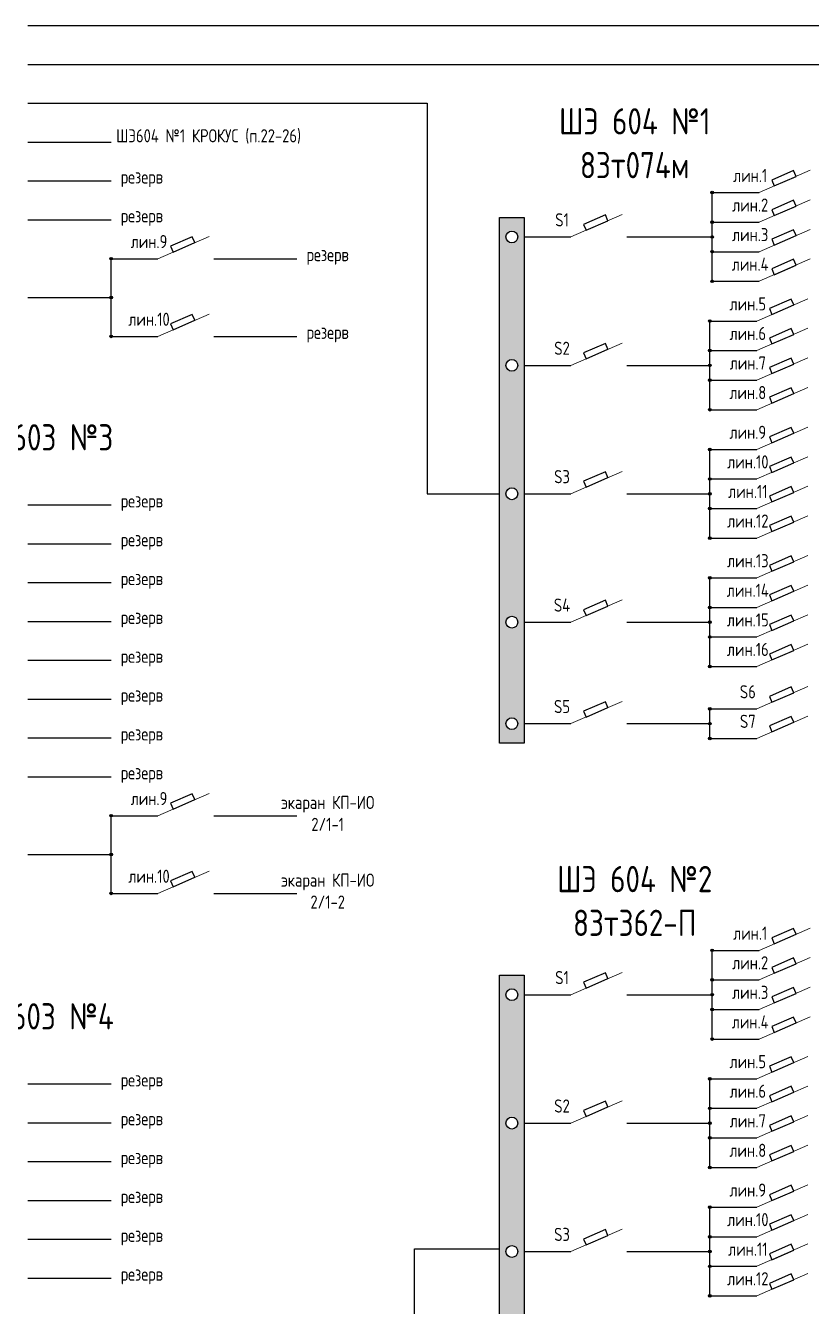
# Model space of a CAD drawing. Header units: millimetres. Extents: x 478 to 775, y 525 to 945.
# Drawn here: x 591.6 to 636.5, y 754 to 827.2 of the extents above; entities that cross this region are included whole.
import ezdxf

# ---------------------------------------------------------------- set-up
doc = ezdxf.new("R2010")
doc.units = ezdxf.units.MM
doc.header["$LTSCALE"] = 0.1

msp = doc.modelspace()

# ---------------------------------------------------------------- hatches: boundary and pattern name
h = msp.add_hatch(color=256)
h.paths.add_polyline_path([(630.863, 817.642), (630.788, 817.642), (630.788, 817.567, 0.414214)], flags=17)
h.paths.add_polyline_path([(630.712, 817.642, 0.414214), (630.788, 817.567), (630.788, 817.642), (630.863, 817.642, 1)])
h = msp.add_hatch(color=256)
h.paths.add_polyline_path([(618.64, 786.199), (620.036, 786.199), (620.036, 816.228), (618.64, 816.228)])
h.paths.add_polyline_path([(618.999, 800.444, -1), (619.677, 800.444, -1)], flags=16)
h.paths.add_polyline_path([(619.677, 793.111, -1), (618.999, 793.111, -1)], flags=16)
h.paths.add_polyline_path([(618.999, 807.777, -1), (619.677, 807.777, -1)], flags=16)
h.paths.add_polyline_path([(619.677, 787.317, -1), (618.999, 787.317, -1)], flags=16)
h.paths.add_polyline_path([(618.999, 815.11, -1), (619.677, 815.11, -1)], flags=16)
h = msp.add_hatch(color=256)
h.paths.add_polyline_path([(630.863, 815.954), (630.788, 815.954), (630.788, 815.879, 0.414214)], flags=17)
h.paths.add_polyline_path([(630.712, 815.954, 0.414214), (630.788, 815.879), (630.788, 815.954), (630.863, 815.954, 1)])
h = msp.add_hatch(color=256)
h.paths.add_polyline_path([(630.863, 815.11), (630.788, 815.11), (630.788, 815.034, 0.414214)], flags=17)
h.paths.add_polyline_path([(630.712, 815.11, 0.414214), (630.788, 815.034), (630.788, 815.11), (630.863, 815.11, 1)])
h = msp.add_hatch(color=256)
h.paths.add_polyline_path([(630.863, 814.266), (630.788, 814.266), (630.788, 814.19, 0.414214)], flags=17)
h.paths.add_polyline_path([(630.712, 814.266, 0.414214), (630.788, 814.19), (630.788, 814.266), (630.863, 814.266, 1)])
h = msp.add_hatch(color=256)
h.paths.add_polyline_path([(596.512, 813.869), (596.436, 813.869), (596.436, 813.793, 0.414214)], flags=17)
h.paths.add_polyline_path([(596.361, 813.869, 0.414214), (596.436, 813.793), (596.436, 813.869), (596.512, 813.869, 1)])
h = msp.add_hatch(color=256)
h.paths.add_polyline_path([(630.863, 812.577), (630.788, 812.577), (630.788, 812.502, 0.414214)], flags=17)
h.paths.add_polyline_path([(630.712, 812.577, 0.414214), (630.788, 812.502), (630.788, 812.577), (630.863, 812.577, 1)])
h = msp.add_hatch(color=256)
h.paths.add_polyline_path([(596.512, 811.651), (596.436, 811.651), (596.436, 811.575, 0.414214)], flags=17)
h.paths.add_polyline_path([(596.361, 811.651, 0.414214), (596.436, 811.575), (596.436, 811.651), (596.512, 811.651, 1)])
h = msp.add_hatch(color=256)
h.paths.add_polyline_path([(630.73, 810.309), (630.654, 810.309), (630.654, 810.234, 0.414214)], flags=17)
h.paths.add_polyline_path([(630.579, 810.309, 0.414214), (630.654, 810.234), (630.654, 810.309), (630.73, 810.309, 1)])
h = msp.add_hatch(color=256)
h.paths.add_polyline_path([(596.512, 809.432), (596.436, 809.432), (596.436, 809.357, 0.414214)], flags=17)
h.paths.add_polyline_path([(596.361, 809.432, 0.414214), (596.436, 809.357), (596.436, 809.432), (596.512, 809.432, 1)])
h = msp.add_hatch(color=256)
h.paths.add_polyline_path([(630.73, 808.621), (630.654, 808.621), (630.654, 808.546, 0.414214)], flags=17)
h.paths.add_polyline_path([(630.579, 808.621, 0.414214), (630.654, 808.546), (630.654, 808.621), (630.73, 808.621, 1)])
h = msp.add_hatch(color=256)
h.paths.add_polyline_path([(630.73, 807.777), (630.654, 807.777), (630.654, 807.701, 0.414214)], flags=17)
h.paths.add_polyline_path([(630.579, 807.777, 0.414214), (630.654, 807.701), (630.654, 807.777), (630.73, 807.777, 1)])
h = msp.add_hatch(color=256)
h.paths.add_polyline_path([(630.73, 806.933), (630.654, 806.933), (630.654, 806.857, 0.414214)], flags=17)
h.paths.add_polyline_path([(630.579, 806.933, 0.414214), (630.654, 806.857), (630.654, 806.933), (630.73, 806.933, 1)])
h = msp.add_hatch(color=256)
h.paths.add_polyline_path([(630.73, 805.244), (630.654, 805.244), (630.654, 805.169, 0.414214)], flags=17)
h.paths.add_polyline_path([(630.579, 805.244, 0.414214), (630.654, 805.169), (630.654, 805.244), (630.73, 805.244, 1)])
h = msp.add_hatch(color=256)
h.paths.add_polyline_path([(630.73, 802.976), (630.654, 802.976), (630.654, 802.901, 0.414214)], flags=17)
h.paths.add_polyline_path([(630.579, 802.976, 0.414214), (630.654, 802.901), (630.654, 802.976), (630.73, 802.976, 1)])
h = msp.add_hatch(color=256)
h.paths.add_polyline_path([(630.73, 801.288), (630.654, 801.288), (630.654, 801.212, 0.414214)], flags=17)
h.paths.add_polyline_path([(630.579, 801.288, 0.414214), (630.654, 801.212), (630.654, 801.288), (630.73, 801.288, 1)])
h = msp.add_hatch(color=256)
h.paths.add_polyline_path([(630.73, 800.444), (630.654, 800.444), (630.654, 800.368, 0.414214)], flags=17)
h.paths.add_polyline_path([(630.579, 800.444, 0.414214), (630.654, 800.368), (630.654, 800.444), (630.73, 800.444, 1)])
h = msp.add_hatch(color=256)
h.paths.add_polyline_path([(630.73, 799.599), (630.654, 799.599), (630.654, 799.524, 0.414214)], flags=17)
h.paths.add_polyline_path([(630.579, 799.599, 0.414214), (630.654, 799.524), (630.654, 799.599), (630.73, 799.599, 1)])
h = msp.add_hatch(color=256)
h.paths.add_polyline_path([(630.73, 797.911), (630.654, 797.911), (630.654, 797.836, 0.414214)], flags=17)
h.paths.add_polyline_path([(630.579, 797.911, 0.414214), (630.654, 797.836), (630.654, 797.911), (630.73, 797.911, 1)])
h = msp.add_hatch(color=256)
h.paths.add_polyline_path([(630.73, 795.643), (630.654, 795.643), (630.654, 795.568, 0.414214)], flags=17)
h.paths.add_polyline_path([(630.579, 795.643, 0.414214), (630.654, 795.568), (630.654, 795.643), (630.73, 795.643, 1)])
h = msp.add_hatch(color=256)
h.paths.add_polyline_path([(630.73, 793.955), (630.654, 793.955), (630.654, 793.879, 0.414214)], flags=17)
h.paths.add_polyline_path([(630.579, 793.955, 0.414214), (630.654, 793.879), (630.654, 793.955), (630.73, 793.955, 1)])
h = msp.add_hatch(color=256)
h.paths.add_polyline_path([(630.73, 793.111), (630.654, 793.111), (630.654, 793.035, 0.414214)], flags=17)
h.paths.add_polyline_path([(630.579, 793.111, 0.414214), (630.654, 793.035), (630.654, 793.111), (630.73, 793.111, 1)])
h = msp.add_hatch(color=256)
h.paths.add_polyline_path([(630.73, 792.266), (630.654, 792.266), (630.654, 792.191, 0.414214)], flags=17)
h.paths.add_polyline_path([(630.579, 792.266, 0.414214), (630.654, 792.191), (630.654, 792.266), (630.73, 792.266, 1)])
h = msp.add_hatch(color=256)
h.paths.add_polyline_path([(630.73, 790.578), (630.654, 790.578), (630.654, 790.503, 0.414214)], flags=17)
h.paths.add_polyline_path([(630.579, 790.578, 0.414214), (630.654, 790.503), (630.654, 790.578), (630.73, 790.578, 1)])
h = msp.add_hatch(color=256)
h.paths.add_polyline_path([(630.73, 788.161), (630.654, 788.161), (630.654, 788.086, 0.414214)], flags=17)
h.paths.add_polyline_path([(630.579, 788.161, 0.414214), (630.654, 788.086), (630.654, 788.161), (630.73, 788.161, 1)])
h = msp.add_hatch(color=256)
h.paths.add_polyline_path([(630.73, 787.317), (630.654, 787.317), (630.654, 787.241, 0.414214)], flags=17)
h.paths.add_polyline_path([(630.579, 787.317, 0.414214), (630.654, 787.241), (630.654, 787.317), (630.73, 787.317, 1)])
h = msp.add_hatch(color=256)
h.paths.add_polyline_path([(630.73, 786.473), (630.654, 786.473), (630.654, 786.397, 0.414214)], flags=17)
h.paths.add_polyline_path([(630.579, 786.473, 0.414214), (630.654, 786.397), (630.654, 786.473), (630.73, 786.473, 1)])
h = msp.add_hatch(color=256)
h.paths.add_polyline_path([(596.512, 782.062), (596.436, 782.062), (596.436, 781.987, 0.414214)], flags=17)
h.paths.add_polyline_path([(596.361, 782.062, 0.414214), (596.436, 781.987), (596.436, 782.062), (596.512, 782.062, 1)])
h = msp.add_hatch(color=256)
h.paths.add_polyline_path([(596.512, 779.844), (596.436, 779.844), (596.436, 779.768, 0.414214)], flags=17)
h.paths.add_polyline_path([(596.361, 779.844, 0.414214), (596.436, 779.768), (596.436, 779.844), (596.512, 779.844, 1)])
h = msp.add_hatch(color=256)
h.paths.add_polyline_path([(596.512, 777.626), (596.436, 777.626), (596.436, 777.55, 0.414214)], flags=17)
h.paths.add_polyline_path([(596.361, 777.626, 0.414214), (596.436, 777.55), (596.436, 777.626), (596.512, 777.626, 1)])
h = msp.add_hatch(color=256)
h.paths.add_polyline_path([(630.863, 774.372), (630.788, 774.372), (630.788, 774.297, 0.414214)], flags=17)
h.paths.add_polyline_path([(630.712, 774.372, 0.414214), (630.788, 774.297), (630.788, 774.372), (630.863, 774.372, 1)])
h = msp.add_hatch(color=256)
h.paths.add_polyline_path([(618.64, 742.928), (620.036, 742.928), (620.036, 772.957), (618.64, 772.957)])
h.paths.add_polyline_path([(618.999, 757.173, -1), (619.677, 757.173, -1)], flags=16)
h.paths.add_polyline_path([(619.677, 749.84, -1), (618.999, 749.84, -1)], flags=16)
h.paths.add_polyline_path([(618.999, 764.506, -1), (619.677, 764.506, -1)], flags=16)
h.paths.add_polyline_path([(619.677, 744.046, -1), (618.999, 744.046, -1)], flags=16)
h.paths.add_polyline_path([(618.999, 771.839, -1), (619.677, 771.839, -1)], flags=16)
h = msp.add_hatch(color=256)
h.paths.add_polyline_path([(630.863, 772.684), (630.788, 772.684), (630.788, 772.608, 0.414214)], flags=17)
h.paths.add_polyline_path([(630.712, 772.684, 0.414214), (630.788, 772.608), (630.788, 772.684), (630.863, 772.684, 1)])
h = msp.add_hatch(color=256)
h.paths.add_polyline_path([(630.863, 771.839), (630.788, 771.839), (630.788, 771.764, 0.414214)], flags=17)
h.paths.add_polyline_path([(630.712, 771.839, 0.414214), (630.788, 771.764), (630.788, 771.839), (630.863, 771.839, 1)])
h = msp.add_hatch(color=256)
h.paths.add_polyline_path([(630.863, 770.995), (630.788, 770.995), (630.788, 770.92, 0.414214)], flags=17)
h.paths.add_polyline_path([(630.712, 770.995, 0.414214), (630.788, 770.92), (630.788, 770.995), (630.863, 770.995, 1)])
h = msp.add_hatch(color=256)
h.paths.add_polyline_path([(630.863, 769.307), (630.788, 769.307), (630.788, 769.231, 0.414214)], flags=17)
h.paths.add_polyline_path([(630.712, 769.307, 0.414214), (630.788, 769.231), (630.788, 769.307), (630.863, 769.307, 1)])
h = msp.add_hatch(color=256)
h.paths.add_polyline_path([(630.73, 767.039), (630.654, 767.039), (630.654, 766.963, 0.414214)], flags=17)
h.paths.add_polyline_path([(630.579, 767.039, 0.414214), (630.654, 766.963), (630.654, 767.039), (630.73, 767.039, 1)])
h = msp.add_hatch(color=256)
h.paths.add_polyline_path([(630.73, 765.35), (630.654, 765.35), (630.654, 765.275, 0.414214)], flags=17)
h.paths.add_polyline_path([(630.579, 765.35, 0.414214), (630.654, 765.275), (630.654, 765.35), (630.73, 765.35, 1)])
h = msp.add_hatch(color=256)
h.paths.add_polyline_path([(630.73, 764.506), (630.654, 764.506), (630.654, 764.431, 0.414214)], flags=17)
h.paths.add_polyline_path([(630.579, 764.506, 0.414214), (630.654, 764.431), (630.654, 764.506), (630.73, 764.506, 1)])
h = msp.add_hatch(color=256)
h.paths.add_polyline_path([(630.73, 763.662), (630.654, 763.662), (630.654, 763.587, 0.414214)], flags=17)
h.paths.add_polyline_path([(630.579, 763.662, 0.414214), (630.654, 763.587), (630.654, 763.662), (630.73, 763.662, 1)])
h = msp.add_hatch(color=256)
h.paths.add_polyline_path([(630.73, 761.974), (630.654, 761.974), (630.654, 761.898, 0.414214)], flags=17)
h.paths.add_polyline_path([(630.579, 761.974, 0.414214), (630.654, 761.898), (630.654, 761.974), (630.73, 761.974, 1)])
h = msp.add_hatch(color=256)
h.paths.add_polyline_path([(630.73, 759.706), (630.654, 759.706), (630.654, 759.63, 0.414214)], flags=17)
h.paths.add_polyline_path([(630.579, 759.706, 0.414214), (630.654, 759.63), (630.654, 759.706), (630.73, 759.706, 1)])
h = msp.add_hatch(color=256)
h.paths.add_polyline_path([(630.73, 758.017), (630.654, 758.017), (630.654, 757.942, 0.414214)], flags=17)
h.paths.add_polyline_path([(630.579, 758.017, 0.414214), (630.654, 757.942), (630.654, 758.017), (630.73, 758.017, 1)])
h = msp.add_hatch(color=256)
h.paths.add_polyline_path([(630.73, 757.173), (630.654, 757.173), (630.654, 757.098, 0.414214)], flags=17)
h.paths.add_polyline_path([(630.579, 757.173, 0.414214), (630.654, 757.098), (630.654, 757.173), (630.73, 757.173, 1)])
h = msp.add_hatch(color=256)
h.paths.add_polyline_path([(630.73, 756.329), (630.654, 756.329), (630.654, 756.254, 0.414214)], flags=17)
h.paths.add_polyline_path([(630.579, 756.329, 0.414214), (630.654, 756.254), (630.654, 756.329), (630.73, 756.329, 1)])
h = msp.add_hatch(color=256)
h.paths.add_polyline_path([(630.73, 754.641), (630.654, 754.641), (630.654, 754.565, 0.414214)], flags=17)
h.paths.add_polyline_path([(630.579, 754.641, 0.414214), (630.654, 754.565), (630.654, 754.641), (630.73, 754.641, 1)])

# ---------------------------------------------------------------- linework, layer by layer
for p, q in [((591.684, 827.178), (596.436, 827.178)), ((596.436, 827.178), (661.219, 827.178)), ((591.684, 824.959), (596.436, 824.959)), ((596.436, 824.959), (654.601, 824.959)), ((591.684, 822.741), (596.436, 822.741)), ((596.436, 822.741), (614.496, 822.741)), ((614.496, 822.741), (614.496, 800.444)), ((591.684, 820.523), (596.436, 820.523)), ((591.684, 818.305), (596.436, 818.305)), ((630.788, 817.642), (633.465, 817.642)), ((630.788, 812.577), (630.788, 817.642)), ((591.684, 816.087), (596.436, 816.087)), ((630.788, 815.954), (633.465, 815.954)), ((620.036, 815.11), (622.713, 815.11)), ((625.902, 815.11), (630.788, 815.11)), ((630.788, 814.266), (633.465, 814.266)), ((596.436, 813.869), (599.113, 813.869)), ((596.436, 809.432), (596.436, 813.869)), ((602.302, 813.869), (607.055, 813.869)), ((630.788, 812.577), (633.465, 812.577)), ((591.684, 811.651), (596.436, 811.651)), ((630.654, 810.309), (633.331, 810.309)), ((630.654, 805.244), (630.654, 810.309)), ((596.436, 809.432), (599.113, 809.432)), ((602.302, 809.432), (607.055, 809.432)), ((630.654, 808.621), (633.331, 808.621)), ((620.036, 807.777), (622.713, 807.777)), ((625.902, 807.777), (630.654, 807.777)), ((630.654, 806.933), (633.331, 806.933)), ((630.654, 805.244), (633.331, 805.244)), ((630.654, 802.976), (633.331, 802.976)), ((630.654, 797.911), (630.654, 802.976)), ((630.654, 801.288), (633.331, 801.288)), ((614.496, 800.444), (618.64, 800.444)), ((620.036, 800.444), (622.713, 800.444)), ((625.902, 800.444), (630.654, 800.444)), ((591.684, 799.807), (596.436, 799.807)), ((630.654, 799.599), (633.331, 799.599)), ((591.684, 797.589), (596.436, 797.589)), ((630.654, 797.911), (633.331, 797.911)), ((591.684, 795.371), (596.436, 795.371)), ((630.654, 795.643), (633.331, 795.643)), ((630.654, 790.578), (630.654, 795.643)), ((630.654, 793.955), (633.331, 793.955)), ((591.684, 793.153), (596.436, 793.153)), ((620.036, 793.111), (622.713, 793.111)), ((625.902, 793.111), (630.654, 793.111)), ((630.654, 792.266), (633.331, 792.266)), ((591.684, 790.935), (596.436, 790.935)), ((630.654, 790.578), (633.331, 790.578)), ((591.684, 788.716), (596.436, 788.716)), ((630.654, 788.161), (633.331, 788.161)), ((630.654, 786.473), (630.654, 788.161)), ((620.036, 787.317), (622.713, 787.317)), ((625.902, 787.317), (630.654, 787.317)), ((591.684, 786.498), (596.436, 786.498)), ((630.654, 786.473), (633.331, 786.473)), ((591.684, 784.28), (596.436, 784.28)), ((596.436, 782.062), (599.113, 782.062)), ((596.436, 777.626), (596.436, 782.062)), ((602.302, 782.062), (607.055, 782.062)), ((591.684, 779.844), (596.436, 779.844)), ((596.436, 777.626), (599.113, 777.626)), ((602.302, 777.626), (607.055, 777.626)), ((630.788, 774.372), (633.465, 774.372)), ((630.788, 769.307), (630.788, 774.372)), ((630.788, 772.684), (633.465, 772.684)), ((620.036, 771.839), (622.713, 771.839)), ((625.902, 771.839), (630.788, 771.839)), ((630.788, 770.995), (633.465, 770.995)), ((630.788, 769.307), (633.465, 769.307)), ((591.684, 766.742), (596.436, 766.742)), ((630.654, 767.039), (633.331, 767.039)), ((630.654, 761.974), (630.654, 767.039)), ((630.654, 765.35), (633.331, 765.35)), ((591.684, 764.523), (596.436, 764.523)), ((620.036, 764.506), (622.713, 764.506)), ((625.902, 764.506), (630.654, 764.506)), ((630.654, 763.662), (633.331, 763.662)), ((591.684, 762.305), (596.436, 762.305)), ((630.654, 761.974), (633.331, 761.974)), ((591.684, 760.087), (596.436, 760.087)), ((630.654, 759.706), (633.331, 759.706)), ((630.654, 754.641), (630.654, 759.706)), ((591.684, 757.869), (596.436, 757.869)), ((630.654, 758.017), (633.331, 758.017)), ((613.782, 732.817), (613.782, 757.322)), ((613.782, 757.322), (618.64, 757.322)), ((620.036, 757.173), (622.713, 757.173)), ((625.902, 757.173), (630.654, 757.173)), ((630.654, 756.329), (633.331, 756.329)), ((591.684, 755.651), (596.436, 755.651)), ((630.654, 754.641), (633.331, 754.641))]:
    msp.add_line(p, q)
at = {"lineweight": 15}
for p, q in [((633.465, 817.642), (636.388, 818.916)), ((633.465, 815.954), (636.388, 817.228)), ((622.713, 815.11), (625.637, 816.384)), ((633.465, 814.266), (636.388, 815.539)), ((599.113, 813.869), (602.037, 815.142)), ((633.465, 812.577), (636.388, 813.851)), ((633.331, 810.309), (636.255, 811.583)), ((599.113, 809.432), (602.037, 810.706)), ((633.331, 808.621), (636.255, 809.895)), ((622.713, 807.777), (625.637, 809.05)), ((633.331, 806.933), (636.255, 808.206)), ((633.331, 805.244), (636.255, 806.518)), ((633.331, 802.976), (636.255, 804.25)), ((633.331, 801.288), (636.255, 802.562)), ((622.713, 800.444), (625.637, 801.717)), ((633.331, 799.599), (636.255, 800.873)), ((633.331, 797.911), (636.255, 799.185)), ((633.331, 795.643), (636.255, 796.917)), ((633.331, 793.955), (636.255, 795.229)), ((622.713, 793.111), (625.637, 794.384)), ((633.331, 792.266), (636.255, 793.54)), ((633.331, 790.578), (636.255, 791.852)), ((633.331, 788.161), (636.255, 789.435)), ((622.713, 787.317), (625.637, 788.59)), ((633.331, 786.473), (636.255, 787.746)), ((599.113, 782.062), (602.037, 783.336)), ((599.113, 777.626), (602.037, 778.899)), ((633.465, 774.372), (636.388, 775.646)), ((633.465, 772.684), (636.388, 773.957)), ((622.713, 771.839), (625.637, 773.113)), ((633.465, 770.995), (636.388, 772.269)), ((633.465, 769.307), (636.388, 770.58)), ((633.331, 767.039), (636.255, 768.313)), ((633.331, 765.35), (636.255, 766.624)), ((622.713, 764.506), (625.637, 765.78)), ((633.331, 763.662), (636.255, 764.936)), ((633.331, 761.974), (636.255, 763.247)), ((633.331, 759.706), (636.255, 760.98)), ((633.331, 758.017), (636.255, 759.291)), ((622.713, 757.173), (625.637, 758.447)), ((633.331, 756.329), (636.255, 757.603)), ((633.331, 754.641), (636.255, 755.914))]:
    msp.add_line(p, q, dxfattribs=at)
for points in [[(634.333, 818.021), (635.577, 818.563), (635.431, 818.898), (634.187, 818.356)], [(634.333, 816.332), (635.577, 816.874), (635.431, 817.209), (634.187, 816.667)], [(618.64, 816.228), (620.036, 816.228), (620.036, 786.199), (618.64, 786.199)], [(623.581, 815.488), (624.825, 816.03), (624.679, 816.365), (623.435, 815.823)], [(634.333, 814.644), (635.577, 815.186), (635.431, 815.521), (634.187, 814.979)], [(599.981, 814.247), (601.225, 814.789), (601.079, 815.124), (599.836, 814.582)], [(634.333, 812.955), (635.577, 813.497), (635.431, 813.832), (634.187, 813.29)], [(634.2, 810.688), (635.443, 811.23), (635.298, 811.564), (634.054, 811.023)], [(599.981, 809.811), (601.225, 810.353), (601.079, 810.688), (599.836, 810.146)], [(634.2, 808.999), (635.443, 809.541), (635.298, 809.876), (634.054, 809.334)], [(623.581, 808.155), (624.825, 808.697), (624.679, 809.032), (623.435, 808.49)], [(634.2, 807.311), (635.443, 807.853), (635.298, 808.188), (634.054, 807.646)], [(634.2, 805.622), (635.443, 806.164), (635.298, 806.499), (634.054, 805.957)], [(634.2, 803.355), (635.443, 803.896), (635.298, 804.231), (634.054, 803.689)], [(634.2, 801.666), (635.443, 802.208), (635.298, 802.543), (634.054, 802.001)], [(623.581, 800.822), (624.825, 801.364), (624.679, 801.699), (623.435, 801.157)], [(634.2, 799.978), (635.443, 800.52), (635.298, 800.855), (634.054, 800.313)], [(634.2, 798.289), (635.443, 798.831), (635.298, 799.166), (634.054, 798.624)], [(634.2, 796.021), (635.443, 796.563), (635.298, 796.898), (634.054, 796.356)], [(634.2, 794.333), (635.443, 794.875), (635.298, 795.21), (634.054, 794.668)], [(623.581, 793.489), (624.825, 794.031), (624.679, 794.366), (623.435, 793.824)], [(634.2, 792.645), (635.443, 793.187), (635.298, 793.521), (634.054, 792.98)], [(634.2, 790.956), (635.443, 791.498), (635.298, 791.833), (634.054, 791.291)], [(634.2, 788.539), (635.443, 789.081), (635.298, 789.416), (634.054, 788.874)], [(623.581, 787.695), (624.825, 788.237), (624.679, 788.572), (623.435, 788.03)], [(634.2, 786.851), (635.443, 787.393), (635.298, 787.728), (634.054, 787.186)], [(599.981, 782.44), (601.225, 782.982), (601.079, 783.317), (599.836, 782.775)], [(599.981, 778.004), (601.225, 778.546), (601.079, 778.881), (599.836, 778.339)], [(634.333, 774.75), (635.577, 775.292), (635.431, 775.627), (634.187, 775.085)], [(634.333, 773.062), (635.577, 773.604), (635.431, 773.939), (634.187, 773.397)], [(623.581, 772.218), (624.825, 772.76), (624.679, 773.094), (623.435, 772.553)], [(618.64, 772.957), (620.036, 772.957), (620.036, 742.928), (618.64, 742.928)], [(634.333, 771.373), (635.577, 771.915), (635.431, 772.25), (634.187, 771.708)], [(634.333, 769.685), (635.577, 770.227), (635.431, 770.562), (634.187, 770.02)], [(634.2, 767.417), (635.443, 767.959), (635.298, 768.294), (634.054, 767.752)], [(634.2, 765.729), (635.443, 766.271), (635.298, 766.606), (634.054, 766.064)], [(623.581, 764.885), (624.825, 765.426), (624.679, 765.761), (623.435, 765.219)], [(634.2, 764.04), (635.443, 764.582), (635.298, 764.917), (634.054, 764.375)], [(634.2, 762.352), (635.443, 762.894), (635.298, 763.229), (634.054, 762.687)], [(634.2, 760.084), (635.443, 760.626), (635.298, 760.961), (634.054, 760.419)], [(634.2, 758.396), (635.443, 758.938), (635.298, 759.272), (634.054, 758.731)], [(623.581, 757.551), (624.825, 758.093), (624.679, 758.428), (623.435, 757.886)], [(634.2, 756.707), (635.443, 757.249), (635.298, 757.584), (634.054, 757.042)], [(634.2, 755.019), (635.443, 755.561), (635.298, 755.896), (634.054, 755.354)]]:
    msp.add_lwpolyline(points, close=True)
for centre, radius in [((630.788, 817.642), 0.0754), ((630.788, 815.954), 0.0754), ((619.338, 815.11), 0.339), ((630.788, 815.11), 0.0754), ((630.788, 814.266), 0.0754), ((596.436, 813.869), 0.0754), ((630.788, 812.577), 0.0754), ((596.436, 811.651), 0.0754), ((630.654, 810.309), 0.0754), ((596.436, 809.432), 0.0754), ((630.654, 808.621), 0.0754), ((619.338, 807.777), 0.339), ((630.654, 807.777), 0.0754), ((630.654, 806.933), 0.0754), ((630.654, 805.244), 0.0754), ((630.654, 802.976), 0.0754), ((630.654, 801.288), 0.0754), ((619.338, 800.444), 0.339), ((630.654, 800.444), 0.0754), ((630.654, 799.599), 0.0754), ((630.654, 797.911), 0.0754), ((630.654, 795.643), 0.0754), ((630.654, 793.955), 0.0754), ((619.338, 793.111), 0.339), ((630.654, 793.111), 0.0754), ((630.654, 792.266), 0.0754), ((630.654, 790.578), 0.0754), ((630.654, 788.161), 0.0754), ((619.338, 787.317), 0.339), ((630.654, 787.317), 0.0754), ((630.654, 786.473), 0.0754), ((596.436, 782.062), 0.0754), ((596.436, 779.844), 0.0754), ((596.436, 777.626), 0.0754), ((630.788, 774.372), 0.0754), ((630.788, 772.684), 0.0754), ((619.338, 771.839), 0.339), ((630.788, 771.839), 0.0754), ((630.788, 770.995), 0.0754), ((630.788, 769.307), 0.0754), ((630.654, 767.039), 0.0754), ((630.654, 765.35), 0.0754), ((619.338, 764.506), 0.339), ((630.654, 764.506), 0.0754), ((630.654, 763.662), 0.0754), ((630.654, 761.974), 0.0754), ((630.654, 759.706), 0.0754), ((630.654, 758.017), 0.0754), ((619.338, 757.173), 0.339), ((630.654, 757.173), 0.0754), ((630.654, 756.329), 0.0754), ((630.654, 754.641), 0.0754)]:
    msp.add_circle(centre, radius)

# ---------------------------------------------------------------- texts
for s, insert, char_height, width, attachment_point in [('{\\fGOST|b0|i0|c204|p34;ШЭ 604 №1\\P83т074м}', (626.359, 820.462), 1.5, 14.52796, 5), ('{\\fGOST|b0|i0|c204|p34;ШЭ604 №1 КРОКУС (п.22-26)}', (596.725, 820.849), 0.75, 12.21677, 4), ('{\\fGOST|b0|i0|c204|p34;резерв}', (598.195, 818.434), 0.75, 12.21677, 5), ('{\\fGOST|b0|i0|c204|p34;лин.1}', (632.956, 818.619), 0.75, 12.21677, 5), ('{\\fGOST|b0|i0|c204|p34;лин.2}', (632.956, 816.931), 0.75, 12.21677, 5), ('{\\fGOST|b0|i0|c204|p34;резерв}', (598.195, 816.216), 0.75, 12.21677, 5), ('{\\fGOST|b0|i0|c204|p34;S1}', (622.204, 816.086), 0.75, 12.21677, 5), ('{\\fGOST|b0|i0|c204|p34;лин.3}', (632.956, 815.242), 0.75, 12.21677, 5), ('{\\fGOST|b0|i0|c204|p34;лин.9}', (598.604, 814.845), 0.75, 12.21677, 5), ('{\\fGOST|b0|i0|c204|p34;резерв}', (608.813, 813.998), 0.75, 12.21677, 5), ('{\\fGOST|b0|i0|c204|p34;лин.4}', (632.956, 813.554), 0.75, 12.21677, 5), ('{\\fGOST|b0|i0|c204|p34;лин.5}', (632.822, 811.286), 0.75, 12.21677, 5), ('{\\fGOST|b0|i0|c204|p34;лин.10}', (598.604, 810.409), 0.75, 12.21677, 5), ('{\\fGOST|b0|i0|c204|p34;резерв}', (608.813, 809.562), 0.75, 12.21677, 5), ('{\\fGOST|b0|i0|c204|p34;лин.6}', (632.822, 809.597), 0.75, 12.21677, 5), ('{\\fGOST|b0|i0|c204|p34;S2}', (622.204, 808.753), 0.75, 12.21677, 5), ('{\\fGOST|b0|i0|c204|p34;лин.7}', (632.822, 807.909), 0.75, 12.21677, 5), ('{\\fGOST|b0|i0|c204|p34;лин.8}', (632.822, 806.221), 0.75, 12.21677, 5), ('{\\fGOST|b0|i0|c204|p34;ШЭ 603 №3}', (592.141, 803.667), 1.5, 14.52796, 5), ('{\\fGOST|b0|i0|c204|p34;лин.9}', (632.822, 803.953), 0.75, 12.21677, 5), ('{\\fGOST|b0|i0|c204|p34;лин.10}', (632.822, 802.264), 0.75, 12.21677, 5), ('{\\fGOST|b0|i0|c204|p34;S3}', (622.204, 801.42), 0.75, 12.21677, 5), ('{\\fGOST|b0|i0|c204|p34;лин.11}', (632.822, 800.576), 0.75, 12.21677, 5), ('{\\fGOST|b0|i0|c204|p34;резерв}', (598.195, 799.936), 0.75, 12.21677, 5), ('{\\fGOST|b0|i0|c204|p34;лин.12}', (632.822, 798.888), 0.75, 12.21677, 5), ('{\\fGOST|b0|i0|c204|p34;резерв}', (598.195, 797.718), 0.75, 12.21677, 5), ('{\\fGOST|b0|i0|c204|p34;лин.13}', (632.822, 796.62), 0.75, 12.21677, 5), ('{\\fGOST|b0|i0|c204|p34;резерв}', (598.195, 795.5), 0.75, 12.21677, 5), ('{\\fGOST|b0|i0|c204|p34;лин.14}', (632.822, 794.931), 0.75, 12.21677, 5), ('{\\fGOST|b0|i0|c204|p34;S4}', (622.204, 794.087), 0.75, 12.21677, 5), ('{\\fGOST|b0|i0|c204|p34;резерв}', (598.195, 793.282), 0.75, 12.21677, 5), ('{\\fGOST|b0|i0|c204|p34;лин.15}', (632.822, 793.243), 0.75, 12.21677, 5), ('{\\fGOST|b0|i0|c204|p34;резерв}', (598.195, 791.064), 0.75, 12.21677, 5), ('{\\fGOST|b0|i0|c204|p34;лин.16}', (632.822, 791.554), 0.75, 12.21677, 5), ('{\\fGOST|b0|i0|c204|p34;резерв}', (598.195, 788.846), 0.75, 12.21677, 5), ('{\\fGOST|b0|i0|c0|p34;S6}', (632.822, 789.137), 0.75, 12.21677, 5), ('{\\fGOST|b0|i0|c204|p34;S5}', (622.204, 788.293), 0.75, 12.21677, 5), ('{\\fGOST|b0|i0|c0|p34;S7}', (632.822, 787.449), 0.75, 12.21677, 5), ('{\\fGOST|b0|i0|c204|p34;резерв}', (598.195, 786.628), 0.75, 12.21677, 5), ('{\\fGOST|b0|i0|c204|p34;резерв}', (598.195, 784.409), 0.75, 12.21677, 5), ('{\\fGOST|b0|i0|c204|p34;лин.9}', (598.604, 783.038), 0.75, 12.21677, 5), ('{\\fGOST|b0|i0|c204|p34;экаран КП-ИО\\P2/1-1}', (608.813, 782.191), 0.75, 12.21677, 5), ('{\\fGOST|b0|i0|c204|p34;лин.10}', (598.604, 778.602), 0.75, 12.21677, 5), ('{\\fGOST|b0|i0|c204|p34;ШЭ 604 №2\\P83т362-П}', (626.359, 777.191), 1.5, 14.52796, 5), ('{\\fGOST|b0|i0|c204|p34;экаран КП-ИО\\P2/1-2}', (608.813, 777.755), 0.75, 12.21677, 5), ('{\\fGOST|b0|i0|c204|p34;лин.1}', (632.956, 775.348), 0.75, 12.21677, 5), ('{\\fGOST|b0|i0|c204|p34;лин.2}', (632.956, 773.66), 0.75, 12.21677, 5), ('{\\fGOST|b0|i0|c204|p34;S1}', (622.204, 772.816), 0.75, 12.21677, 5), ('{\\fGOST|b0|i0|c204|p34;лин.3}', (632.956, 771.972), 0.75, 12.21677, 5), ('{\\fGOST|b0|i0|c204|p34;ШЭ 603 №4}', (592.141, 770.602), 1.5, 14.52796, 5), ('{\\fGOST|b0|i0|c204|p34;лин.4}', (632.956, 770.283), 0.75, 12.21677, 5), ('{\\fGOST|b0|i0|c204|p34;лин.5}', (632.822, 768.015), 0.75, 12.21677, 5), ('{\\fGOST|b0|i0|c204|p34;резерв}', (598.195, 766.871), 0.75, 12.21677, 5), ('{\\fGOST|b0|i0|c204|p34;лин.6}', (632.822, 766.327), 0.75, 12.21677, 5), ('{\\fGOST|b0|i0|c204|p34;S2}', (622.204, 765.483), 0.75, 12.21677, 5), ('{\\fGOST|b0|i0|c204|p34;резерв}', (598.195, 764.653), 0.75, 12.21677, 5), ('{\\fGOST|b0|i0|c204|p34;лин.7}', (632.822, 764.639), 0.75, 12.21677, 5), ('{\\fGOST|b0|i0|c204|p34;лин.8}', (632.822, 762.95), 0.75, 12.21677, 5), ('{\\fGOST|b0|i0|c204|p34;резерв}', (598.195, 762.435), 0.75, 12.21677, 5), ('{\\fGOST|b0|i0|c204|p34;лин.9}', (632.822, 760.682), 0.75, 12.21677, 5), ('{\\fGOST|b0|i0|c204|p34;резерв}', (598.195, 760.216), 0.75, 12.21677, 5), ('{\\fGOST|b0|i0|c204|p34;лин.10}', (632.822, 758.994), 0.75, 12.21677, 5), ('{\\fGOST|b0|i0|c204|p34;S3}', (622.204, 758.15), 0.75, 12.21677, 5), ('{\\fGOST|b0|i0|c204|p34;резерв}', (598.195, 757.998), 0.75, 12.21677, 5), ('{\\fGOST|b0|i0|c204|p34;лин.11}', (632.822, 757.305), 0.75, 12.21677, 5), ('{\\fGOST|b0|i0|c204|p34;резерв}', (598.195, 755.78), 0.75, 12.21677, 5), ('{\\fGOST|b0|i0|c204|p34;лин.12}', (632.822, 755.617), 0.75, 12.21677, 5)]:
    msp.add_mtext(s, dxfattribs=dict(insert=insert, char_height=char_height, width=width, attachment_point=attachment_point))

doc.saveas('drawing.dxf')
